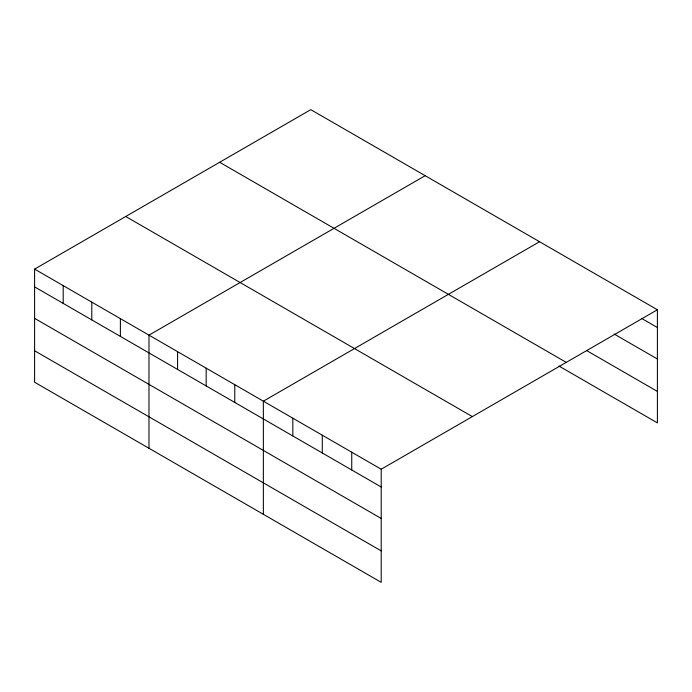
<?xml version="1.0" encoding="UTF-8"?>
<svg xmlns="http://www.w3.org/2000/svg" width="692" height="692" viewBox="0 0 692 692"><rect width="100%" height="100%" fill="white"/><g stroke="black" fill="none" stroke-linecap="round" stroke-linejoin="round"><path stroke-width="1.04" d="M381.205 518.455L381.205 469.219L34.6 269.11L34.6 382.235L381.205 582.344L381.205 518.455L34.6 318.346M34.6 269.11L310.795 109.656L657.4 309.765L657.4 422.89L558.885 366.016M425.173 175.69L148.979 335.144L148.979 448.278M539.552 241.724L263.358 401.187L263.358 514.312M381.205 469.219L657.4 309.765M641.752 318.493L657.4 327.532M614.124 334.02L657.4 359.001M586.505 350.489L657.4 391.421M219.649 162.274L566.255 362.383M125.745 216.492L472.351 416.601M34.6 286.877L381.205 486.995M34.6 350.766L381.205 550.884M351.744 452.213L351.744 469.98M322.282 435.207L322.282 452.975M292.82 418.193L292.82 435.96M234.77 384.674L234.77 402.441M206.173 368.17L206.173 385.937M177.576 351.657L177.576 369.424M120.382 318.64L120.382 336.407M91.794 302.127L91.794 319.894M63.197 285.623L63.197 303.39"/></g></svg>
